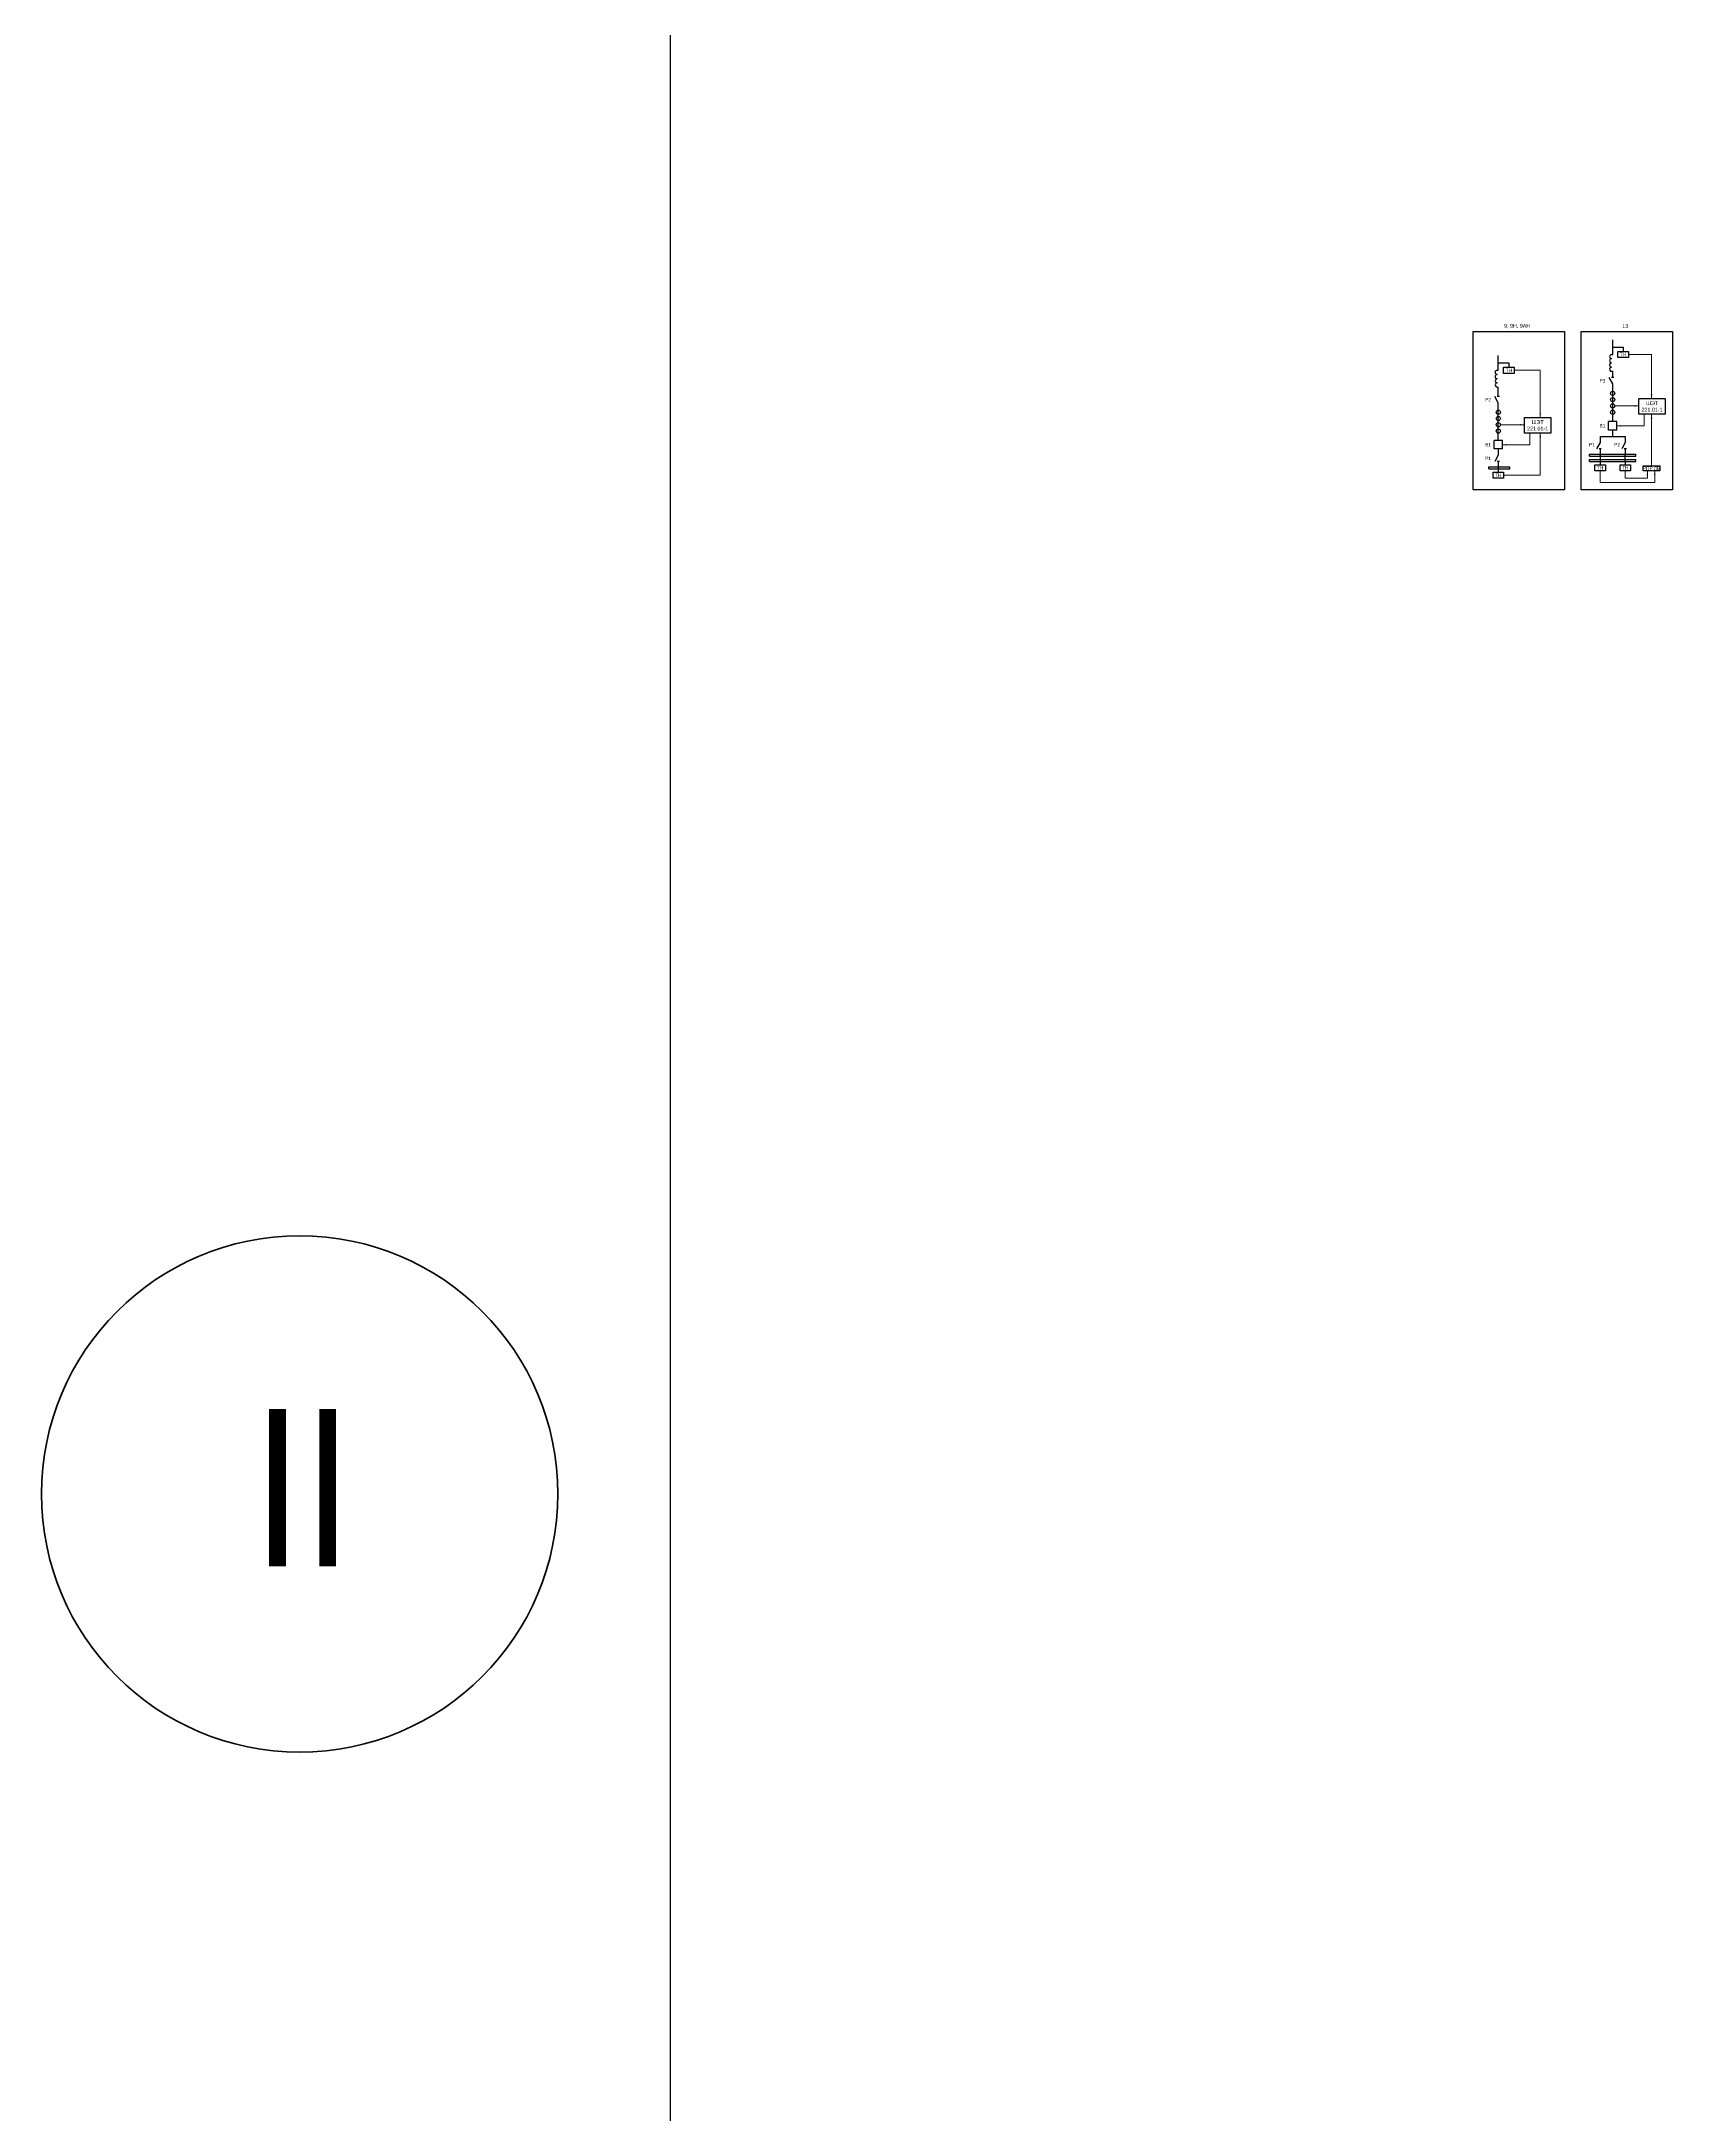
# Model space of a CAD drawing. Header units: millimetres. Extents: x -14593 to 14732, y -17400 to 5232.
# Drawn here: x 413 to 1967, y -3919 to -1944 of the extents above; entities that cross this region are included whole.
import ezdxf
from ezdxf.enums import TextEntityAlignment as Align

# ---------------------------------------------------------------- set-up
doc = ezdxf.new("R2010")
doc.units = ezdxf.units.MM
doc.layers.add('Основная', color=7, linetype='Continuous', lineweight=30)
doc.layers.add('Тонкая', color=7, linetype='Continuous', lineweight=18)
doc.styles.add('Narrow', font='ARIALN.TTF')
doc.styles.add('Вывод', font='tahoma.ttf', dxfattribs={"height": 2.5})
doc.styles.add('Компонент', font='ARIALN.TTF', dxfattribs={"height": 3.5})

# ---------------------------------------------------------------- blocks, each defined once
blk = doc.blocks.new('*U80')
at = {"color": 0, "linetype": 'ByBlock'}
for p, q in [((0, 0), (-8, 0)), ((-8, -8), (-8, 0)), ((0, -8), (0, 0)), ((0, -8), (-8, -8))]:
    blk.add_line(p, q, dxfattribs=at)
at = {"layer": 'Основная', "style": 'Компонент'}
blk.add_attdef('ОУ', text='', height=3.5, dxfattribs=at).set_placement((-15, -3), align=Align.MIDDLE_CENTER)
blk = doc.blocks.new('*U18')
at = {"color": 0, "linetype": 'ByBlock'}
blk.add_line((0, 0), (6, 3.4), dxfattribs=at)
blk = doc.blocks.new('*U10')
at = {"color": 0}
blk.add_line((0, -1), (0, 1), dxfattribs=at)
blk = doc.blocks.new('*U79')
at = {"color": 0, "linetype": 'ByBlock'}
for p, q in [((0, 3), (0, 9)), ((0, -9), (0, -3))]:
    blk.add_line(p, q, dxfattribs=at)
at = {"color": 0, "linetype": 'ByBlock', "ltscale": 0.25, "rotation": 89.99999999999999}
for name, p in [('*U18', (0, -3)), ('*U10', (0, 3))]:
    blk.add_blockref(name, p, dxfattribs=at)
at = {"layer": 'Основная'}
for tag, height, style, p in [('ОУ', 3.5, 'Компонент', (-12, 0)), ('В1', 2.5, 'Вывод', (2, 7)), ('В2', 2.5, 'Вывод', (2, -7))]:
    blk.add_attdef(tag, text='', height=height, dxfattribs=dict(at, style=style)).set_placement(p, align=Align.MIDDLE_CENTER)
blk = doc.blocks.new('*U81')
at = {"color": 0, "linetype": 'ByBlock'}
for p, q in [((0, 9), (0, 3)), ((0, -3), (0, -9))]:
    blk.add_line(p, q, dxfattribs=at)
at = {"color": 0, "linetype": 'ByBlock', "ltscale": 0.25, "xscale": -1, "rotation": 90}
for name, p in [('*U18', (0, 3)), ('*U10', (0, -3))]:
    blk.add_blockref(name, p, dxfattribs=at)
at = {"layer": 'Основная'}
for tag, height, style, p in [('ОУ', 3.5, 'Компонент', (-12, 0)), ('В2', 2.5, 'Вывод', (2, 7)), ('В1', 2.5, 'Вывод', (2, -7))]:
    blk.add_attdef(tag, text='', height=height, dxfattribs=dict(at, style=style)).set_placement(p, align=Align.MIDDLE_CENTER)
blk = doc.blocks.new('*U82')
at = {"color": 0, "linetype": 'ByBlock'}
for p, q in [((0, 0), (20, 0)), ((0, -2), (0, 0)), ((20, -2), (20, 0)), ((0, -2), (20, -2))]:
    blk.add_line(p, q, dxfattribs=at)
at = {"layer": 'Основная', "style": 'Компонент'}
blk.add_attdef('ОШ', text='', height=3.5, dxfattribs=at).set_placement((6, 4), align=Align.MIDDLE_CENTER)
blk = doc.blocks.new('*U86')
at = {"linetype": 'ByBlock'}
blk.add_circle((0, 0), 2, dxfattribs=at)
at = {"layer": 'Основная', "color": 0, "linetype": 'ByBlock', "lineweight": -2}
blk.add_line((0, -3), (0, 3), dxfattribs=at)
at = {"layer": 'Основная', "linetype": 'ByBlock', "style": 'Компонент'}
blk.add_attdef('ОУ', text='', height=3.5, dxfattribs=at).set_placement((-6, 0), align=Align.MIDDLE_CENTER)
blk = doc.blocks.new('*U83')
at = {"ltscale": 0.25}
for p, q in [((0, 8), (1, 8)), ((0, -8), (1, -8))]:
    blk.add_line(p, q, dxfattribs=at)
for centre, major_axis, start_param, end_param in [((0, -2), (-2, 0), 4.712389, 7.853982), ((0, 6), (0, -2), 3.141593, 6.283185), ((0, 2), (0, -2), 3.141593, 6.283185), ((0, -6), (-2, 0), 4.712389, 7.853982)]:
    blk.add_ellipse(centre, major_axis=major_axis, ratio=1, start_param=start_param, end_param=end_param, dxfattribs=at)
at = {"layer": 'Основная'}
for tag, height, style, p in [('ОУ', 3.5, 'Компонент', (-6, 0)), ('В1', 2.5, 'Вывод', (5, 6)), ('В2', 2.5, 'Вывод', (5, -6))]:
    blk.add_attdef(tag, text='', height=height, dxfattribs=dict(at, style=style)).set_placement(p, align=Align.MIDDLE_CENTER)
blk = doc.blocks.new('*U163')
at = {"color": 0, "linetype": 'ByBlock'}
for p, q in [((0, 0), (44, 0)), ((0, -2), (0, 0)), ((44, -2), (44, 0)), ((0, -2), (44, -2))]:
    blk.add_line(p, q, dxfattribs=at)
at = {"layer": 'Основная', "style": 'Компонент'}
blk.add_attdef('ОШ', text='', height=3.5, dxfattribs=at).set_placement((6, 4), align=Align.MIDDLE_CENTER)

msp = doc.modelspace()

# ---------------------------------------------------------------- linework, layer by layer
at = {"layer": 'Основная'}
for points in [[(1012, 5232), (1012, -16919)], [(1910, -2242), (1910, -2228)], [(1801, -2257), (1801, -2243)], [(1801, -2250), (1811, -2250)], [(1811, -2250), (1811, -2254)], [(1910, -2235), (1920, -2235)], [(1920, -2235), (1920, -2239)], [(1801, -2276), (1801, -2273)], [(1910, -2306), (1910, -2300)], [(1801, -2324), (1801, -2318)], [(1898, -2320), (1922, -2320)], [(1910, -2320), (1910, -2314)], [(1801, -2350), (1801, -2354)], [(1898, -2338), (1898, -2347)], [(1922, -2343), (1922, -2338)], [(1922, -2343), (1922, -2347)]]:
    msp.add_lwpolyline(points, dxfattribs=at)
at = {"layer": 'Основная', "color": 3}
for points in [[(1777, -2220), (1864, -2220), (1864, -2371), (1777, -2371)], [(1880, -2220), (1967, -2220), (1967, -2371), (1880, -2371)]]:
    msp.add_lwpolyline(points, close=True, dxfattribs=at)
at = {"layer": 'Основная', "ltscale": 0.25, "const_width": 0.6}
for points in [[(1800.7, -2250, 1), (1801.3, -2250, 1)], [(1909.7, -2235, 1), (1910.3, -2235, 1)], [(1909.7, -2320, 1), (1910.3, -2320, 1)], [(1800.7, -2350, 1), (1801.3, -2350, 1)], [(1897.7, -2338, 1), (1898.3, -2338, 1)], [(1921.7, -2343, 1), (1922.3, -2343, 1)]]:
    msp.add_lwpolyline(points, format="xyb", close=True, dxfattribs=at)
at = {"layer": 'Основная'}
for points in [[(1915, -2239), (1925, -2239), (1925, -2245), (1915, -2245)], [(1806, -2254), (1816, -2254), (1816, -2260), (1806, -2260)], [(1935, -2284), (1960, -2284), (1960, -2299), (1935, -2299)], [(1826, -2302), (1851, -2302), (1851, -2317), (1826, -2317)], [(1893, -2347), (1903, -2347), (1903, -2353), (1893, -2353)], [(1917, -2347), (1927, -2347), (1927, -2353), (1917, -2353)], [(1939, -2348), (1955, -2348), (1955, -2353), (1939, -2353)], [(1796, -2354), (1806, -2354), (1806, -2360), (1796, -2360)]]:
    msp.add_lwpolyline(points, close=True, dxfattribs=at)
at = {"layer": 'Основная', "lineweight": 211}
msp.add_circle((659, -3328), 246, dxfattribs=at)
at = {"layer": 'Тонкая'}
for points in [[(1925, -2242), (1947, -2242)], [(1947, -2242), (1947, -2284)], [(1816, -2257), (1841, -2257)], [(1841, -2257), (1841, -2302)], [(1912, -2291), (1935, -2291)], [(1803, -2309), (1826, -2309)], [(1940, -2299), (1940, -2310), (1914, -2310)], [(1947, -2299), (1947, -2348)], [(1831, -2317), (1831, -2328), (1805, -2328)], [(1841, -2357), (1841, -2317)], [(1806, -2357), (1841, -2357)], [(1898, -2353), (1898, -2364)], [(1950, -2364), (1898, -2364)], [(1922, -2353), (1922, -2360)], [(1922, -2360), (1943, -2360)], [(1943, -2360), (1943, -2353)], [(1950, -2364), (1950, -2353)]]:
    msp.add_lwpolyline(points, dxfattribs=at)
at = {"layer": 'Тонкая', "ltscale": 0.3}
for points in [[(1935, -2291, 0, 1.5, 0), (1931, -2291, 0, 0, 0)], [(1947, -2284, 0, 1.5, 0), (1947, -2280, 0, 0, 0)], [(1826, -2309, 0, 1.5, 0), (1822, -2309, 0, 0, 0)], [(1841, -2302, 0, 1.5, 0), (1841, -2298, 0, 0, 0)], [(1914, -2310, 0, 1.5, 0), (1918, -2310, 0, 0, 0)], [(1947, -2299, 0, 1.5, 0), (1947, -2303, 0, 0, 0)], [(1805, -2328, 0, 1.5, 0), (1809, -2328, 0, 0, 0)], [(1841, -2317, 0, 1.5, 0), (1841, -2321, 0, 0, 0)], [(1943, -2353, 0, 1.5, 0), (1943, -2357, 0, 0, 0)], [(1950, -2353, 0, 1.5, 0), (1950, -2357, 0, 0, 0)]]:
    msp.add_lwpolyline(points, format="xyseb", dxfattribs=at)

# ---------------------------------------------------------------- block references
at = {"layer": 'Основная', "ltscale": 0.35}
for p in [(1909, -2250), (1800, -2265)]:
    msp.add_blockref('*U83', p, dxfattribs=at)
at = {"layer": 'Основная', "ltscale": 0.25}
for name, p in [('*U79', (1910, -2267)), ('*U79', (1801, -2285)), ('*U86', (1910, -2279)), ('*U86', (1910, -2285)), ('*U86', (1910, -2291)), ('*U86', (1801, -2297)), ('*U86', (1801, -2303)), ('*U86', (1801, -2309)), ('*U80', (1914, -2306)), ('*U86', (1910, -2297)), ('*U80', (1805, -2324)), ('*U86', (1801, -2315)), ('*U81', (1898, -2329)), ('*U81', (1922, -2329)), ('*U82', (1792, -2349)), ('*U81', (1801, -2341)), ('*U163', (1888, -2337)), ('*U163', (1888, -2342))]:
    msp.add_blockref(name, p, dxfattribs=at)

# ---------------------------------------------------------------- texts
at = {"layer": 'Основная', "style": 'Narrow'}
for s, p in [('Р3', (1903, -2267)), ('Р2', (1794, -2285)), ('В1', (1903, -2310)), ('В1', (1794, -2328)), ('Р1', (1893, -2328)), ('Р2', (1917, -2328)), ('Р1', (1794, -2341))]:
    msp.add_text(s, height=3.3, dxfattribs=at).set_placement(p, align=Align.MIDDLE_RIGHT)
at = {"layer": 'Основная', "color": 1, "lineweight": 211, "style": 'Narrow'}
msp.add_text('II', height=150, dxfattribs=at).set_placement((614, -3397))
at = {"layer": 'Основная', "color": 3, "char_height": 3.7, "width": 25, "attachment_point": 5, "style": 'Narrow'}
for s, insert in [('9, 9Н, 9АН', (1819, -2215)), ('13', (1922, -2215))]:
    msp.add_mtext(s, dxfattribs=dict(at, insert=insert))
at = {"layer": 'Основная', "attachment_point": 5, "style": 'Narrow'}
for s, insert, char_height, width in [('ТН', (1920, -2242), 3.3, 10), ('ТН', (1811, -2257), 3.3, 10), ('ШЭТ 221.01-1', (1947.5, -2291.5), 3.7, 25), ('ШЭТ 221.01-1', (1838.5, -2309.5), 3.7, 25), ('ТН', (1898, -2350), 3.3, 10), ('ТН', (1922, -2350), 3.3, 10), ('РПР ЛВ', (1947, -2350.5), 3.3, 16), ('ТН', (1801, -2357), 3.3, 10)]:
    msp.add_mtext(s, dxfattribs=dict(at, insert=insert, char_height=char_height, width=width))

doc.saveas('drawing.dxf')
